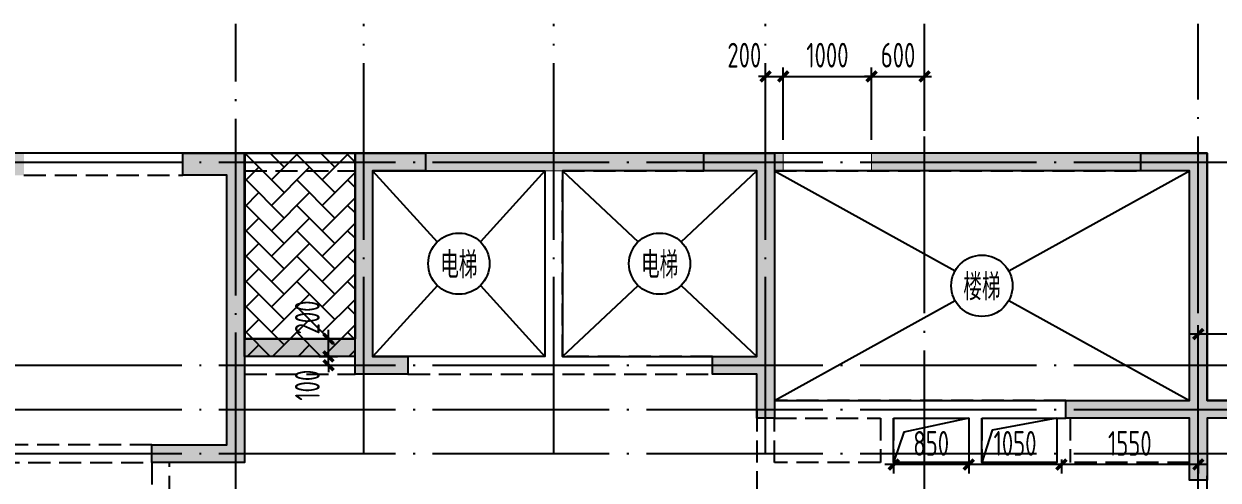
# Model space of a CAD drawing. Extents: x 154268 to 5133249, y -1832900 to 601179.
# Drawn here: x 650217 to 663742, y 564894 to 570058 of the extents above; entities that cross this region are included whole.
import ezdxf
from ezdxf.enums import TextEntityAlignment as Align

# ---------------------------------------------------------------- set-up
doc = ezdxf.new("R2010")
doc.units = 0
doc.header["$LTSCALE"] = 1000
doc.linetypes.add('DASH', pattern=[0.35, 0.25, -0.1])
doc.linetypes.add('DOTE', pattern=[2.42, 2, -0.2, 0.02, -0.2])
for name, color, linetype in [('A-ANNO-AXIS', 94, 'Continuous'), ('A-ANNO-DOTE', 15, 'DOTE'), ('DIM', 3, 'Continuous'), ('HATCH', 254, 'Continuous'), ('S-BEAM-实线', 4, 'Continuous'), ('S-FLOOR-楼板', 52, 'Continuous'), ('S-HOLE-洞口', 20, 'Continuous'), ('S-STAIR-实线', 7, 'Continuous'), ('S-WALL-砼墙', 60, 'Continuous'), ('一体浇筑', 1, 'Continuous')]:
    doc.layers.add(name, color=color, linetype=linetype)
doc.styles.add('TSSD_Dimension', font='tssdeng.shx', dxfattribs={"width": 0.7, "bigfont": 'Hztxt.shx'})
doc.styles.add('TSSD_Label', font='tssdeng.shx', dxfattribs={"width": 0.7, "bigfont": 'hztxt.shx'})
doc.dimstyles.new('TSSD_100_100$0', dxfattribs={"dimtxt": 280, "dimasz": 80, "dimexe": 100, "dimexo": 250, "dimgap": 100, "dimtad": 1, "dimdec": 0, "dimzin": 0, "dimdsep": 46, "dimtxsty": 'TSSD_Dimension', "dimblk": 'ARCHTICK', "dimcen": 0, "dimdle": 100, "dimclrd": 3, "dimclre": 3, "dimclrt": 7, "dimadec": 0, "dimazin": 0, "dimtfac": 1, "dimtdec": 0, "dimtix": 1, "dimtmove": 2, "dimatfit": 3, "dimldrblk": 'ARCHTICK', "dimfxl": 100, "dimtolj": 1, "dimtzin": 0, "dimarcsym": 0})

# ---------------------------------------------------------------- blocks, each defined once
blk = doc.blocks.new('T4zw1')
at = {"layer": 'A-ANNO-DOTE'}
for p, q in [((1561857, -2344316), (1561857, -2338823)), ((1563307, -2343687), (1563307, -2338823)), ((1565457, -2343687), (1565457, -2338823)), ((1567857, -2343687), (1567857, -2338823)), ((1569657, -2354199), (1569657, -2338823)), ((1572757, -2354199), (1572757, -2338823)), ((1554406, -2340387), (1601542, -2340387)), ((1554406, -2342687), (1596363, -2342687)), ((1554406, -2343187), (1601542, -2343187)), ((1554406, -2343687), (1601542, -2343687))]:
    blk.add_line(p, q, dxfattribs=at)
blk = doc.blocks.new('_ArchTick')
at = {"color": 0, "linetype": 'ByBlock', "const_width": 0.5}
blk.add_lwpolyline([(-0.71, -0.71), (0.71, 0.71)], dxfattribs=at)
blk = doc.blocks.new('*D5227')
at = {"layer": 'Defpoints', "color": 0, "transparency": 16777216}
for p in [(661967, 565379), (663517, 565379), (661967, 565070)]:
    blk.add_point(p, dxfattribs=at)
at = {"layer": 'DIM', "color": 3, "lineweight": -2, "transparency": 16777216}
for p, q in [((661967, 565129), (661967, 564970)), ((663517, 565129), (663517, 564970)), ((663617, 565070), (661867, 565070))]:
    blk.add_line(p, q, dxfattribs=at)
at = {"layer": 'DIM', "color": 3, "lineweight": -2, "transparency": 16777216, "xscale": 80, "yscale": 80, "zscale": 80, "rotation": 180}
blk.add_blockref('_ArchTick', (661967, 565070), dxfattribs=at)
at = {"layer": 'DIM', "color": 3, "lineweight": -2, "transparency": 16777216, "xscale": 80, "yscale": 80, "zscale": 80}
blk.add_blockref('_ArchTick', (663517, 565070), dxfattribs=at)
at = {"layer": 'DIM', "color": 7, "transparency": 16777216, "insert": (662742, 565310), "char_height": 280, "attachment_point": 5, "style": 'TSSD_Dimension'}
blk.add_mtext('\\A1;1550', dxfattribs=at)
blk = doc.blocks.new('*D5228')
at = {"layer": 'Defpoints', "color": 0, "transparency": 16777216}
for p in [(660917, 565379), (661967, 565379), (660917, 565070)]:
    blk.add_point(p, dxfattribs=at)
at = {"layer": 'DIM', "color": 3, "lineweight": -2, "transparency": 16777216}
for p, q in [((660917, 565129), (660917, 564970)), ((661967, 565129), (661967, 564970)), ((662067, 565070), (660817, 565070))]:
    blk.add_line(p, q, dxfattribs=at)
at = {"layer": 'DIM', "color": 3, "lineweight": -2, "transparency": 16777216, "xscale": 80, "yscale": 80, "zscale": 80, "rotation": 180}
blk.add_blockref('_ArchTick', (660917, 565070), dxfattribs=at)
at = {"layer": 'DIM', "color": 3, "lineweight": -2, "transparency": 16777216, "xscale": 80, "yscale": 80, "zscale": 80}
blk.add_blockref('_ArchTick', (661967, 565070), dxfattribs=at)
at = {"layer": 'DIM', "color": 7, "transparency": 16777216, "insert": (661442, 565310), "char_height": 280, "attachment_point": 5, "style": 'TSSD_Dimension'}
blk.add_mtext('\\A1;1050', dxfattribs=at)
blk = doc.blocks.new('*D5229')
at = {"layer": 'Defpoints', "color": 0, "transparency": 16777216}
for p in [(660067, 565379), (660917, 565379), (660067, 565070)]:
    blk.add_point(p, dxfattribs=at)
at = {"layer": 'DIM', "color": 3, "lineweight": -2, "transparency": 16777216}
for p, q in [((660067, 565129), (660067, 564970)), ((660917, 565129), (660917, 564970)), ((661017, 565070), (659967, 565070))]:
    blk.add_line(p, q, dxfattribs=at)
at = {"layer": 'DIM', "color": 3, "lineweight": -2, "transparency": 16777216, "xscale": 80, "yscale": 80, "zscale": 80, "rotation": 180}
blk.add_blockref('_ArchTick', (660067, 565070), dxfattribs=at)
at = {"layer": 'DIM', "color": 3, "lineweight": -2, "transparency": 16777216, "xscale": 80, "yscale": 80, "zscale": 80}
blk.add_blockref('_ArchTick', (660917, 565070), dxfattribs=at)
at = {"layer": 'DIM', "color": 7, "transparency": 16777216, "insert": (660492, 565310), "char_height": 280, "attachment_point": 5, "style": 'TSSD_Dimension'}
blk.add_mtext('\\A1;850', dxfattribs=at)
blk = doc.blocks.new('T4sbzpm1')
at = {"layer": 'S-BEAM-实线', "linetype": 'DASH'}
for p, q in [((5500, 12550), (3700, 12550)), ((7450, 12550), (6200, 12550)), ((11400, 12550), (8250, 12550)), ((16350, 12550), (12200, 12550)), ((6200, 12350), (7450, 12350)), ((8250, 12350), (9600, 12350)), ((9600, 12350), (9600, 10250)), ((9800, 10250), (9800, 12350)), ((9800, 12350), (11400, 12350)), ((12200, 12350), (16350, 12350)), ((3700, 12300), (5500, 12300)), ((7450, 10250), (6200, 10250)), ((9600, 10250), (8050, 10250)), ((11500, 10250), (9800, 10250)), ((6200, 10050), (7450, 10050)), ((8050, 10050), (11500, 10050)), ((15500, 9750), (12200, 9750)), ((12000, 9650), (12000, 7600)), ((12200, 9550), (13400, 9550)), ((12200, 9050), (12200, 9550)), ((13400, 9550), (13400, 9050)), ((13550, 9550), (14400, 9550)), ((13550, 9550), (13550, 9050)), ((14400, 9550), (14400, 9050)), ((14550, 9550), (15500, 9550)), ((14550, 9550), (14550, 9050)), ((15400, 9550), (15400, 9050)), ((15550, 9550), (15550, 9050)), ((5150, 9250), (3200, 9250)), ((250, 9050), (5150, 9050)), ((5150, 9050), (5150, 7600)), ((5350, 7600), (5350, 9050)), ((13400, 9050), (12200, 9050)), ((14400, 9050), (13550, 9050)), ((15400, 9050), (14550, 9050)), ((16900, 9050), (15550, 9050)), ((17100, 7600), (17100, 8950))]:
    blk.add_line(p, q, dxfattribs=at)
at = {"layer": 'S-WALL-砼墙'}
for points in [[(5500, 12300), (5500, 12550), (6200, 12550), (6200, 9050), (5150, 9050), (5150, 9250), (6000, 9250), (6000, 12300)], [(7450, 12550), (8250, 12550), (8250, 12350), (7650, 12350), (7650, 10250), (8050, 10250), (8050, 10050), (7450, 10050)], [(11400, 12550), (12200, 12550), (12200, 9550), (12000, 9550), (12000, 10050), (11500, 10050), (11500, 10250), (12000, 10250), (12000, 12350), (11400, 12350)], [(16350, 12350), (16350, 12550), (17100, 12550), (17100, 9750), (18450, 9750), (18450, 9550), (17100, 9550), (17100, 8850), (16900, 8850), (16900, 9550), (15500, 9550), (15500, 9750), (16900, 9750), (16900, 12350)]]:
    blk.add_lwpolyline(points, close=True, dxfattribs=at)
blk = doc.blocks.new('*D5304')
at = {"layer": 'Defpoints', "color": 0, "transparency": 16777216}
for p in [(664967, 566548), (663517, 565974), (664967, 565794)]:
    blk.add_point(p, dxfattribs=at)
at = {"layer": 'DIM', "color": 3, "lineweight": -2, "transparency": 16777216}
for p, q in [((663517, 566224), (663517, 566648)), ((664967, 566044), (664967, 566648)), ((663417, 566548), (665067, 566548))]:
    blk.add_line(p, q, dxfattribs=at)
at = {"layer": 'DIM', "color": 3, "lineweight": -2, "transparency": 16777216, "xscale": 80, "yscale": 80, "zscale": 80, "rotation": 180}
blk.add_blockref('_ArchTick', (663517, 566548), dxfattribs=at)
at = {"layer": 'DIM', "color": 3, "lineweight": -2, "transparency": 16777216, "xscale": 80, "yscale": 80, "zscale": 80}
blk.add_blockref('_ArchTick', (664967, 566548), dxfattribs=at)
at = {"layer": 'DIM', "color": 7, "transparency": 16777216, "insert": (664242, 566788), "char_height": 280, "attachment_point": 5, "style": 'TSSD_Dimension'}
blk.add_mtext('\\A1;1450', dxfattribs=at)
blk = doc.blocks.new('*D5314')
at = {"layer": 'Defpoints', "color": 0, "transparency": 16777216}
for p in [(653309, 566294), (653667, 566294), (653309, 566194)]:
    blk.add_point(p, dxfattribs=at)
at = {"layer": 'DIM', "color": 3, "lineweight": -2, "transparency": 16777216}
for p, q in [((653559, 566294), (653767, 566294)), ((653667, 566294), (653667, 566374)), ((653667, 566194), (653667, 566294)), ((653559, 566194), (653767, 566194)), ((653667, 566194), (653667, 566114))]:
    blk.add_line(p, q, dxfattribs=at)
at = {"layer": 'DIM', "color": 3, "lineweight": -2, "transparency": 16777216, "xscale": 80, "yscale": 80, "zscale": 80}
for p, rotation in [((653667, 566294), 270), ((653667, 566194), 90)]:
    blk.add_blockref('_ArchTick', p, dxfattribs=dict(at, rotation=rotation))
at = {"layer": 'DIM', "color": 7, "transparency": 16777216, "insert": (653427, 565968), "char_height": 280, "attachment_point": 5, "rotation": 90, "style": 'TSSD_Dimension'}
blk.add_mtext('\\A1;100', dxfattribs=at)
blk = doc.blocks.new('*D5315')
at = {"layer": 'Defpoints', "color": 0, "transparency": 16777216}
for p in [(653342, 566494), (653667, 566494), (653309, 566294)]:
    blk.add_point(p, dxfattribs=at)
at = {"layer": 'DIM', "color": 3, "lineweight": -2, "transparency": 16777216}
for p, q in [((653667, 566194), (653667, 566594)), ((653592, 566494), (653767, 566494)), ((653559, 566294), (653767, 566294))]:
    blk.add_line(p, q, dxfattribs=at)
at = {"layer": 'DIM', "color": 3, "lineweight": -2, "transparency": 16777216, "xscale": 80, "yscale": 80, "zscale": 80}
for p, rotation in [((653667, 566494), 90), ((653667, 566294), 270)]:
    blk.add_blockref('_ArchTick', p, dxfattribs=dict(at, rotation=rotation))
at = {"layer": 'DIM', "color": 7, "transparency": 16777216, "insert": (653427, 566735), "char_height": 280, "attachment_point": 5, "rotation": 90, "style": 'TSSD_Dimension'}
blk.add_mtext('\\A1;200', dxfattribs=at)
blk = doc.blocks.new('*D5378')
at = {"layer": 'Defpoints', "color": 0, "transparency": 16777216}
for p in [(658817, 569464), (658617, 568494), (658817, 568494)]:
    blk.add_point(p, dxfattribs=at)
at = {"layer": 'DIM', "color": 3, "lineweight": -2, "transparency": 16777216}
for p, q in [((658617, 568744), (658617, 569564)), ((658817, 568744), (658817, 569564)), ((658617, 569464), (658537, 569464)), ((658617, 569464), (658817, 569464)), ((658817, 569464), (658897, 569464))]:
    blk.add_line(p, q, dxfattribs=at)
at = {"layer": 'DIM', "color": 3, "lineweight": -2, "transparency": 16777216, "xscale": 80, "yscale": 80, "zscale": 80}
blk.add_blockref('_ArchTick', (658617, 569464), dxfattribs=at)
at = {"layer": 'DIM', "color": 3, "lineweight": -2, "transparency": 16777216, "xscale": 80, "yscale": 80, "zscale": 80, "rotation": 180}
blk.add_blockref('_ArchTick', (658817, 569464), dxfattribs=at)
at = {"layer": 'DIM', "color": 7, "transparency": 16777216, "insert": (658376, 569704), "char_height": 280, "attachment_point": 5, "style": 'TSSD_Dimension'}
blk.add_mtext('\\A1;200', dxfattribs=at)
blk = doc.blocks.new('*D5379')
at = {"layer": 'Defpoints', "color": 0, "transparency": 16777216}
for p in [(659817, 569464), (658817, 568494), (659817, 568494)]:
    blk.add_point(p, dxfattribs=at)
at = {"layer": 'DIM', "color": 3, "lineweight": -2, "transparency": 16777216}
for p, q in [((658817, 568744), (658817, 569564)), ((659817, 568744), (659817, 569564)), ((658717, 569464), (659917, 569464))]:
    blk.add_line(p, q, dxfattribs=at)
at = {"layer": 'DIM', "color": 3, "lineweight": -2, "transparency": 16777216, "xscale": 80, "yscale": 80, "zscale": 80, "rotation": 180}
blk.add_blockref('_ArchTick', (658817, 569464), dxfattribs=at)
at = {"layer": 'DIM', "color": 3, "lineweight": -2, "transparency": 16777216, "xscale": 80, "yscale": 80, "zscale": 80}
blk.add_blockref('_ArchTick', (659817, 569464), dxfattribs=at)
at = {"layer": 'DIM', "color": 7, "transparency": 16777216, "insert": (659317, 569704), "char_height": 280, "attachment_point": 5, "style": 'TSSD_Dimension'}
blk.add_mtext('\\A1;1000', dxfattribs=at)
blk = doc.blocks.new('*D5380')
at = {"layer": 'Defpoints', "color": 0, "transparency": 16777216}
for p in [(660417, 569464), (660417, 568597), (659817, 568494)]:
    blk.add_point(p, dxfattribs=at)
at = {"layer": 'DIM', "color": 3, "lineweight": -2, "transparency": 16777216}
for p, q in [((659817, 568744), (659817, 569564)), ((660417, 568847), (660417, 569564)), ((659817, 569464), (659737, 569464)), ((659817, 569464), (660417, 569464)), ((660417, 569464), (660497, 569464))]:
    blk.add_line(p, q, dxfattribs=at)
at = {"layer": 'DIM', "color": 3, "lineweight": -2, "transparency": 16777216, "xscale": 80, "yscale": 80, "zscale": 80}
blk.add_blockref('_ArchTick', (659817, 569464), dxfattribs=at)
at = {"layer": 'DIM', "color": 3, "lineweight": -2, "transparency": 16777216, "xscale": 80, "yscale": 80, "zscale": 80, "rotation": 180}
blk.add_blockref('_ArchTick', (660417, 569464), dxfattribs=at)
at = {"layer": 'DIM', "color": 7, "transparency": 16777216, "insert": (660117, 569704), "char_height": 280, "attachment_point": 5, "style": 'TSSD_Dimension'}
blk.add_mtext('\\A1;600', dxfattribs=at)

msp = doc.modelspace()

# ---------------------------------------------------------------- hatches: boundary and pattern name
at = {"layer": 'HATCH'}
h = msp.add_hatch(color=253, dxfattribs=at)
h.paths.add_polyline_path([(672516.7, 556044), (672516.7, 556244), (672216.7, 556244), (672216.7, 556644), (671716.7, 556644), (671716.7, 556444), (672016.7, 556444), (672016.7, 556044)])
h.paths.add_polyline_path([(675216.7, 558544), (675016.7, 558544), (675016.7, 556244), (674516.7, 556244), (674516.7, 556044), (675816.7, 556044), (675816.7, 556244), (675216.7, 556244)])
h.paths.add_polyline_path([(675616.7, 563444), (675616.7, 563644), (675016.7, 563644), (675016.7, 561644), (675216.7, 561644), (675216.7, 563444)])
h.paths.add_polyline_path([(675766.7, 568394), (675766.7, 568594), (675016.7, 568594), (675016.7, 565794), (673666.7, 565794), (673666.7, 565594), (675016.7, 565594), (675016.7, 564894), (675216.7, 564894), (675216.7, 565594), (676616.7, 565594), (676616.7, 565794), (675216.7, 565794), (675216.7, 568394)])
h.paths.add_polyline_path([(680716.7, 568594), (679916.7, 568594), (679916.7, 565594), (680116.7, 565594), (680116.7, 566094), (680616.7, 566094), (680616.7, 566294), (680116.7, 566294), (680116.7, 568394), (680716.7, 568394)])
h.paths.add_polyline_path([(684666.7, 568594), (683866.7, 568594), (683866.7, 568394), (684466.7, 568394), (684466.7, 566294), (684066.7, 566294), (684066.7, 566094), (684666.7, 566094)])
h.paths.add_polyline_path([(683316.7, 563444), (683316.7, 563644), (679916.7, 563644), (679916.7, 563444), (681716.7, 563444), (681716.7, 563094), (681916.7, 563094), (681916.7, 563444)])
h.paths.add_polyline_path([(677816.7, 556044), (677816.7, 556244), (678116.7, 556244), (678116.7, 556644), (678616.7, 556644), (678616.7, 556444), (678316.7, 556444), (678316.7, 556044)])
h.paths.add_polyline_path([(680416.7, 556444), (680416.7, 556644), (680816.7, 556644), (680816.7, 558544), (681016.7, 558544), (681016.7, 556444)])
h.paths.add_polyline_path([(683216.7, 556444), (683216.7, 556644), (682816.7, 556644), (682816.7, 558544), (682616.7, 558544), (682616.7, 556444)])
h.paths.add_polyline_path([(680316.7, 561644), (680316.7, 561844), (681116.7, 561844), (681116.7, 561644), (681016.7, 561644), (681016.7, 560844), (680816.7, 560844), (680816.7, 561644)])
h.paths.add_polyline_path([(683316.7, 561644), (683316.7, 561844), (682516.7, 561844), (682516.7, 561644), (682616.7, 561644), (682616.7, 560844), (682816.7, 560844), (682816.7, 561644)])
h.paths.add_polyline_path([(685816.7, 556044), (685816.7, 556294), (685516.7, 556294), (685516.7, 556644), (685016.7, 556644), (685016.7, 556444), (685316.7, 556444), (685316.7, 556044)])
h.paths.add_polyline_path([(688616.7, 558394), (688416.7, 558394), (688416.7, 556294), (687816.7, 556294), (687816.7, 556044), (689016.7, 556044), (689016.7, 556294), (688616.7, 556294)])
h.paths.add_polyline_path([(688616.7, 563644), (686766.7, 563644), (686766.7, 563444), (688416.7, 563444), (688416.7, 561644), (688616.7, 561644)])
h.paths.add_polyline_path([(686616.7, 568344), (686616.7, 568594), (685916.7, 568594), (685916.7, 565094), (686966.7, 565094), (686966.7, 565294), (686116.7, 565294), (686116.7, 568344)])
h.paths.add_polyline_path([(689616.7, 568344), (689616.7, 568594), (688416.7, 568594), (688416.7, 568344), (688916.7, 568344), (688916.7, 566694), (689116.7, 566694), (689116.7, 568344)])
h.paths.add_polyline_path([(692116.7, 568594), (691116.7, 568594), (691116.7, 568344), (691866.7, 568344), (691866.7, 564994), (692116.7, 564994)])
h.paths.add_polyline_path([(692116.7, 562494), (691866.7, 562494), (691866.7, 562194), (690316.7, 562194), (690316.7, 561994), (692116.7, 561994)])
h.paths.add_polyline_path([(692116.7, 560094), (691866.7, 560094), (691866.7, 556294), (691416.7, 556294), (691416.7, 556044), (692116.7, 556044)])
h.paths.add_polyline_path([(669216.7, 559144), (669416.7, 559144), (669416.7, 556644), (669916.7, 556644), (669916.7, 556444), (668716.7, 556444), (668716.7, 556644), (669216.7, 556644)])
h.paths.add_polyline_path([(668416.7, 565594), (668416.7, 565794), (670216.7, 565794), (670216.7, 565594), (669416.7, 565594), (669416.7, 562194), (669216.7, 562194), (669216.7, 565594)])
h.paths.add_polyline_path([(666116.7, 556044), (666116.7, 556244), (666416.7, 556244), (666416.7, 556644), (666916.7, 556644), (666916.7, 556444), (666616.7, 556444), (666616.7, 556044)])
h.paths.add_polyline_path([(663416.7, 558544), (663616.7, 558544), (663616.7, 556244), (664116.7, 556244), (664116.7, 556044), (662816.7, 556044), (662816.7, 556244), (663416.7, 556244)])
h.paths.add_polyline_path([(663016.7, 563444), (663016.7, 563644), (663616.7, 563644), (663616.7, 561644), (663416.7, 561644), (663416.7, 563444)])
h.paths.add_polyline_path([(662866.7, 568394), (662866.7, 568594), (663616.7, 568594), (663616.7, 565794), (664966.7, 565794), (664966.7, 565594), (663616.7, 565594), (663616.7, 564894), (663416.7, 564894), (663416.7, 565594), (662016.7, 565594), (662016.7, 565794), (663416.7, 565794), (663416.7, 568394)])
h.paths.add_polyline_path([(657916.7, 568594), (658716.7, 568594), (658716.7, 565594), (658516.7, 565594), (658516.7, 566094), (658016.7, 566094), (658016.7, 566294), (658516.7, 566294), (658516.7, 568394), (657916.7, 568394)])
h.paths.add_polyline_path([(653966.7, 568594), (654766.7, 568594), (654766.7, 568394), (654166.7, 568394), (654166.7, 566294), (654566.7, 566294), (654566.7, 566094), (653966.7, 566094)])
h.paths.add_polyline_path([(655316.7, 563444), (655316.7, 563644), (658716.7, 563644), (658716.7, 563444), (656916.7, 563444), (656916.7, 563094), (656716.7, 563094), (656716.7, 563444)])
h.paths.add_polyline_path([(660816.7, 556044), (660816.7, 556244), (660516.7, 556244), (660516.7, 556644), (660016.7, 556644), (660016.7, 556444), (660316.7, 556444), (660316.7, 556044)])
h.paths.add_polyline_path([(658216.7, 556444), (658216.7, 556644), (657816.7, 556644), (657816.7, 558544), (657616.7, 558544), (657616.7, 556444)])
h.paths.add_polyline_path([(655416.7, 556444), (655416.7, 556644), (655816.7, 556644), (655816.7, 558544), (656016.7, 558544), (656016.7, 556444)])
h.paths.add_polyline_path([(658316.7, 561644), (658316.7, 561844), (657516.7, 561844), (657516.7, 561644), (657616.7, 561644), (657616.7, 560844), (657816.7, 560844), (657816.7, 561644)])
h.paths.add_polyline_path([(655316.7, 561644), (655316.7, 561844), (656116.7, 561844), (656116.7, 561644), (656016.7, 561644), (656016.7, 560844), (655816.7, 560844), (655816.7, 561644)])
h.paths.add_polyline_path([(652816.7, 556044), (652816.7, 556294), (653116.7, 556294), (653116.7, 556644), (653616.7, 556644), (653616.7, 556444), (653316.7, 556444), (653316.7, 556044)])
h.paths.add_polyline_path([(650016.7, 558394), (650216.7, 558394), (650216.7, 556294), (650816.7, 556294), (650816.7, 556044), (649616.7, 556044), (649616.7, 556294), (650016.7, 556294)])
h.paths.add_polyline_path([(650016.7, 563644), (651866.7, 563644), (651866.7, 563444), (650216.7, 563444), (650216.7, 561644), (650016.7, 561644)])
h.paths.add_polyline_path([(652016.7, 568344), (652016.7, 568594), (652716.7, 568594), (652716.7, 565094), (651666.7, 565094), (651666.7, 565294), (652516.7, 565294), (652516.7, 568344)])
h.paths.add_polyline_path([(649016.7, 568344), (649016.7, 568594), (650216.7, 568594), (650216.7, 568344), (649716.7, 568344), (649716.7, 566694), (649516.7, 566694), (649516.7, 568344)])
h.paths.add_polyline_path([(646516.7, 568594), (647516.7, 568594), (647516.7, 568344), (646766.7, 568344), (646766.7, 564994), (646516.7, 564994)])
h.paths.add_polyline_path([(646516.7, 562494), (646766.7, 562494), (646766.7, 562194), (648316.7, 562194), (648316.7, 561994), (646516.7, 561994)])
h.paths.add_polyline_path([(646516.7, 560094), (646766.7, 560094), (646766.7, 556294), (647216.7, 556294), (647216.7, 556044), (646516.7, 556044)])
h = msp.add_hatch(dxfattribs=at)
h.set_pattern_fill('ARMORED', color=256, scale=30, style=0)
h.set_pattern_definition([(50, (-3130232.09, 2526935.15), (215.178055, -18.8256405), [22.5, -247.5]), (355, (-3130232.1, 2526935.15), (-41.6254, 225.65764), [18, -198]), (100.4514, (-3130214.16, 2526933.58), (173.552815, 206.831863), [19.122057, -210.342634]), (46.1842, (-3130232.1, 2526995.15), (320.172315, -49.655704), [33.75, -371.25]), (96.6356, (-3130205.4, 2526991), (280.398812, 292.235361), [28.683086, -315.5139]), (351.1842, (-3130232.1, 2526995.15), (280.398584, 292.23558), [27, -297]), (21, (-3130202.09, 2526980.15), (179.0721156, -120.785667), [22.5, -247.5]), (326, (-3130202.1, 2526980.15), (72.9946, 217.545014), [18, -198]), (71.4514, (-3130187.17, 2526970.08), (252.066789, 96.759149), [19.122057, -210.342634]), (37.5, (-3130232.09, 2526935.15), (3.6479566, 99.8681561), [0, -195.6, 0, -201, 0, -198.75]), (7.5, (-3130232.09, 2526935.15), (78.9208612, 118.3235136), [0, -114.6, 0, -191.1, 0, -75.75]), (327.5, (-3130298.99, 2526935.15), (160.1467309, -6.7664615), [0, -75, 0, -234, 0, -310.5]), (317.5, (-3130328.99, 2526935.15), (174.955851, 30.0314947), [0, -97.5, 0, -155.4, 0, -220.5]), (45, (-3130232.09, 2526935.15), (-106.066017, 106.066017), [])])
h.paths.add_polyline_path([(657816.7, 560044), (657616.7, 560044), (657616.7, 558544), (657816.7, 558544)])
h.paths.add_polyline_path([(656016.7, 560044), (655816.7, 560044), (655816.7, 558544), (656016.7, 558544)])
h.paths.add_polyline_path([(671716.7, 565794), (672816.7, 565794), (672816.7, 565594), (671716.7, 565594)])
h.paths.add_polyline_path([(683216.7, 556444), (683116.7, 556444), (683116.7, 556044), (683216.7, 556044)])
h.paths.add_polyline_path([(685016.7, 556044), (685316.7, 556044), (685316.7, 556144), (685016.7, 556144)])
h.paths.add_polyline_path([(653316.7, 556144), (653616.7, 556144), (653616.7, 556044), (653316.7, 556044)])
h.paths.add_polyline_path([(655516.7, 556444), (655416.7, 556444), (655416.7, 556044), (655516.7, 556044)])
h.paths.add_polyline_path([(652716.7, 566494), (653966.7, 566494), (653966.7, 566294), (652716.7, 566294)])
h.paths.add_polyline_path([(684666.7, 566494), (685916.7, 566494), (685916.7, 566294), (684666.7, 566294)])
h.paths.add_polyline_path([(680416.7, 556444), (680516.7, 556444), (680516.7, 556044), (680416.7, 556044)])
h.paths.add_polyline_path([(678616.7, 556044), (678316.7, 556044), (678316.7, 556144), (678616.7, 556144)])
h.paths.add_polyline_path([(672016.7, 556044), (671716.7, 556044), (671716.7, 556144), (672016.7, 556144)])
h.paths.add_polyline_path([(660316.7, 556144), (660016.7, 556144), (660016.7, 556044), (660316.7, 556044)])
h.paths.add_polyline_path([(658116.7, 556444), (658216.7, 556444), (658216.7, 556044), (658116.7, 556044)])
h.paths.add_polyline_path([(666916.7, 556044), (666616.7, 556044), (666616.7, 556144), (666916.7, 556144)])
h.paths.add_polyline_path([(668716.7, 556144), (669916.7, 556144), (669916.7, 556044), (668716.7, 556044)])
h.paths.add_polyline_path([(680816.7, 560044), (681016.7, 560044), (681016.7, 558544), (680816.7, 558544)])
h.paths.add_polyline_path([(682616.7, 560044), (682816.7, 560044), (682816.7, 558544), (682616.7, 558544)])
h.paths.add_polyline_path([(691566.7, 561994), (691366.7, 561994), (691366.7, 559893.1), (691866.7, 559893.1), (691866.7, 560094), (691566.7, 560094)])
h.paths.add_polyline_path([(680716.7, 568594), (683866.7, 568594), (683866.7, 568394), (680716.7, 568394)])
h.paths.add_polyline_path([(679816.7, 568594), (679916.7, 568594), (679916.7, 568394), (679816.7, 568394)])
h.paths.add_polyline_path([(675766.7, 568594), (678816.7, 568594), (678816.7, 568394), (675766.7, 568394)])
h.paths.add_polyline_path([(673616.7, 565794), (673666.7, 565794), (673666.7, 565594), (673616.7, 565594)])
h.paths.add_polyline_path([(664966.7, 565794), (665016.7, 565794), (665016.7, 565594), (664966.7, 565594)])
h.paths.add_polyline_path([(665816.7, 565794), (666916.7, 565794), (666916.7, 565594), (665816.7, 565594)])
h.paths.add_polyline_path([(658716.7, 568594), (658816.7, 568594), (658816.7, 568394), (658716.7, 568394)])
h.paths.add_polyline_path([(662866.7, 568594), (659816.7, 568597.4), (659816.7, 568397.4), (662866.7, 568394)])
h.paths.add_polyline_path([(654766.7, 568594), (657916.7, 568594), (657916.7, 568394), (654766.7, 568394)])
h.paths.add_polyline_path([(647066.7, 561994), (647266.7, 561994), (647266.7, 559894), (646766.7, 559893.1), (646766.7, 560094), (647066.7, 560094)])
edge = h.paths.add_edge_path()
edge.add_line((669916.7, 556044), (669916.7, 556152))
at = {"layer": 'S-FLOOR-楼板'}
h = msp.add_hatch(dxfattribs=at)
h.set_pattern_fill('AR-HBONE', color=253, scale=2)
h.set_pattern_definition([(45, (-2663209.06, 2501129.88), (3e-14, 287.368196), [609.6, -203.2]), (135, (-2663065.38, 2501273.57), (3e-14, 287.368196), [609.6, -203.2])])
h.paths.add_polyline_path([(652713.8, 568594), (653963.8, 568594), (653963.8, 566294), (652713.8, 566294)])

# ---------------------------------------------------------------- linework, layer by layer
at = {"color": 1}
msp.add_lwpolyline([(668569.6, 565794), (663619.6, 565794), (663619.6, 568594), (653969.6, 568594), (653969.6, 566494), (652719.6, 566494), (652719.6, 568594), (646519.6, 568594), (646519.6, 562094)], dxfattribs=at)
at = {"color": 2}
msp.add_lwpolyline([(652719.6, 566494), (653969.6, 566494), (653969.6, 568594), (652719.6, 568594)], close=True, dxfattribs=at)
at = {"layer": 'S-FLOOR-楼板'}
msp.add_lwpolyline([(652713.8, 568594), (653963.8, 568594), (653963.8, 566294), (652713.8, 566294)], close=True, dxfattribs=at)
at = {"layer": 'S-HOLE-洞口'}
for points in [[(660066.7, 565594), (660916.7, 565594), (660916.7, 565094), (660066.7, 565094)], [(661066.7, 565594), (661916.7, 565594), (661916.7, 565094), (661066.7, 565094)]]:
    msp.add_lwpolyline(points, close=True, dxfattribs=at)
for points in [[(660916.7, 565594), (660181.4, 565437.9), (660066.7, 565094)], [(661916.7, 565594), (661182.3, 565459.3), (661066.7, 565094)]]:
    msp.add_lwpolyline(points, dxfattribs=at)
at = {"layer": 'S-STAIR-实线'}
for p, q in [((654166.7, 568394), (654898.5, 567590.2)), ((656116.7, 568394), (655386.9, 567591.1)), ((656316.7, 568394), (657172.7, 567590.9)), ((657660.7, 567590.9), (658516.7, 568394)), ((658716.7, 568394), (660763, 567262)), ((661370.4, 567262), (663416.7, 568394)), ((654899.3, 567097), (654169.6, 566294)), ((655386.4, 567096.4), (656116.7, 566294)), ((656316.7, 566294), (657172.7, 567097.1)), ((657660.7, 567097.1), (658516.7, 566294)), ((658716.7, 565794), (660763, 566926)), ((661370.4, 566926), (663416.7, 565794))]:
    msp.add_line(p, q, dxfattribs=at)
for points in [[(654169.6, 568394), (656116.7, 568394), (656116.7, 566294), (654169.6, 566294)], [(658516.7, 568394), (656316.7, 568394), (656316.7, 566294), (658516.7, 566294)], [(663416.7, 568394), (658716.7, 568394), (658716.7, 565794), (663416.7, 565794)]]:
    msp.add_lwpolyline(points, close=True, dxfattribs=at)
at = {"layer": 'S-STAIR-实线', "linetype": 'Continuous'}
for centre in [(655143.1, 567344), (657416.7, 567344), (661066.7, 567094)]:
    msp.add_circle(centre, 347.1, dxfattribs=at)
at = {"layer": '一体浇筑', "const_width": 10}
for points in [[(654766.7, 568594), (657916.7, 568594), (657916.7, 568394), (654766.7, 568394)], [(658716.7, 568594), (658816.7, 568594), (658816.7, 568394), (658716.7, 568394)], [(662866.7, 568594), (659816.7, 568597.4), (659816.7, 568397.4), (662866.7, 568394)], [(652716.7, 566494), (653966.7, 566494), (653966.7, 566294), (652716.7, 566294)]]:
    msp.add_lwpolyline(points, close=True, dxfattribs=at)

# ---------------------------------------------------------------- block references
at = {"layer": 'A-ANNO-AXIS'}
msp.add_blockref('T4zw1', (-909239.8, 2908880.9), dxfattribs=at)
at = {"layer": 'S-WALL-砼墙'}
msp.add_blockref('T4sbzpm1', (646516.7, 556044), dxfattribs=at)

# ---------------------------------------------------------------- texts
at = {"layer": 'S-STAIR-实线', "linetype": 'Continuous', "style": 'TSSD_Label', "width": 0.7}
for s, p in [('电梯', (655143.1, 567344)), ('电梯', (657416.7, 567344)), ('楼梯', (661066.7, 567094))]:
    msp.add_text(s, height=300, dxfattribs=at).set_placement(p, align=Align.MIDDLE)

# ---------------------------------------------------------------- dimensions: what is measured, and where the dimension line sits
at = {"layer": 'DIM'}
dim = msp.add_linear_dim(base=(658816.7, 569463.8), p1=(658616.7, 568494), p2=(658816.7, 568494), dimstyle='TSSD_100_100$0', dxfattribs=at)
dim.commit()
dim.dimension.update_dxf_attribs({"geometry": '*D5378', "text_midpoint": (658375.8, 569703.8), "dimtype": 160})
for base, p1, p2, picture, middle in [((659816.7, 569463.8), (658816.7, 568494), (659816.7, 568494), '*D5379', (659316.7, 569703.8)), ((660416.7, 569463.8), (659816.7, 568494), (660416.7, 568596.7), '*D5380', (660116.7, 569703.8)), ((664966.7, 566548.4), (663516.7, 565974.3), (664966.7, 565794), '*D5304', (664241.7, 566788.4)), ((660066.7, 565070.2), (660916.7, 565378.9), (660066.7, 565378.9), '*D5229', (660491.7, 565310.2)), ((660916.7, 565070.2), (661966.7, 565378.9), (660916.7, 565378.9), '*D5228', (661441.7, 565310.2)), ((661966.7, 565070.2), (663516.7, 565378.9), (661966.7, 565378.9), '*D5227', (662741.7, 565310.2))]:
    dim = msp.add_linear_dim(base=base, p1=p1, p2=p2, dimstyle='TSSD_100_100$0', dxfattribs=at)
    dim.commit()
    dim.dimension.update_dxf_attribs({"geometry": picture, "text_midpoint": middle})
for base, p1, p2, picture, middle in [((653666.7, 566494), (653309, 566294), (653341.7, 566494), '*D5315', (653426.7, 566734.9)), ((653666.7, 566294), (653309, 566194), (653309, 566294), '*D5314', (653426.7, 565968.2))]:
    dim = msp.add_linear_dim(base=base, p1=p1, p2=p2, angle=90, dimstyle='TSSD_100_100$0', dxfattribs=at)
    dim.commit()
    dim.dimension.update_dxf_attribs({"geometry": picture, "text_midpoint": middle, "dimtype": 160})

doc.saveas('drawing.dxf')
